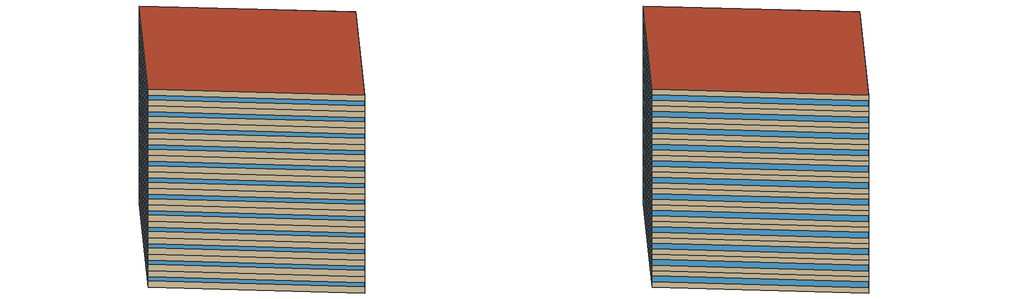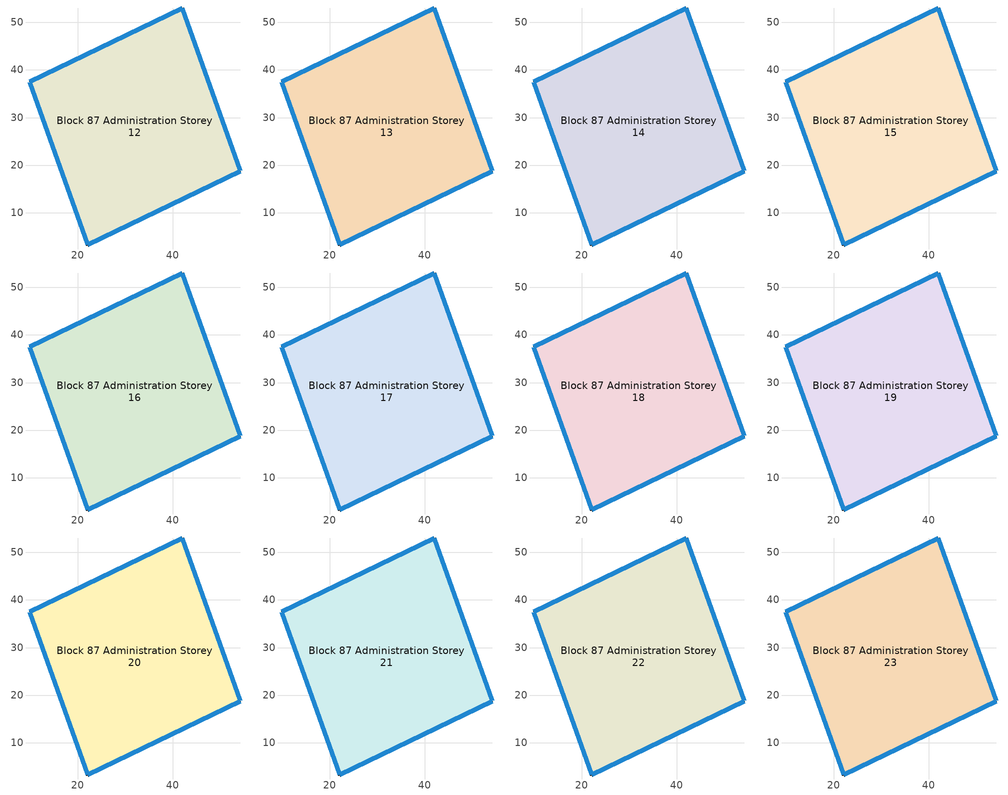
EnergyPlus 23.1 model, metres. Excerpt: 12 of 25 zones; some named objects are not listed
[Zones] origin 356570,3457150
Block 87 Administration Storey 12
 floor outside (Project Floor): 42.01,52.99 54.12,18.79 22.09,3.26 9.98,37.46 z36
 wall outside (Project Wall): 9.98,37.46 22.09,3.26 54.12,18.79 42.01,52.99 9.98,37.46 z36:39
 window (Administration_west_window_construction): 9.99,37.45 22.08,3.28 z37.12:37.88
 window (Administration_south_window_construction): 22.1,3.27 54.1,18.78 z36.6:38.4
 window (Administration_east_window_construction): 54.11,18.81 42.01,52.97 z36.98:38.02
 window (Administration_north_window_construction): 41.99,52.98 10,37.47 z36.75:38.25
 roof outside (Project Ceiling): 54.12,18.79 42.01,52.99 9.98,37.46 22.09,3.26 z39
Block 87 Administration Storey 13
 floor outside (Project Floor): 42.01,52.99 54.12,18.79 22.09,3.26 9.98,37.46 z39
 wall outside (Project Wall): 9.98,37.46 22.09,3.26 54.12,18.79 42.01,52.99 9.98,37.46 z39:42
 window (Administration_west_window_construction): 9.99,37.45 22.08,3.28 z40.12:40.88
 window (Administration_south_window_construction): 22.1,3.27 54.1,18.78 z39.6:41.4
 window (Administration_east_window_construction): 54.11,18.81 42.01,52.97 z39.98:41.02
 window (Administration_north_window_construction): 41.99,52.98 10,37.47 z39.75:41.25
 roof outside (Project Ceiling): 54.12,18.79 42.01,52.99 9.98,37.46 22.09,3.26 z42
Block 87 Administration Storey 14
 floor outside (Project Floor): 42.01,52.99 54.12,18.79 22.09,3.26 9.98,37.46 z42
 wall outside (Project Wall): 9.98,37.46 22.09,3.26 54.12,18.79 42.01,52.99 9.98,37.46 z42:45
 window (Administration_west_window_construction): 9.99,37.45 22.08,3.28 z43.12:43.88
 window (Administration_south_window_construction): 22.1,3.27 54.1,18.78 z42.6:44.4
 window (Administration_east_window_construction): 54.11,18.81 42.01,52.97 z42.98:44.02
 window (Administration_north_window_construction): 41.99,52.98 10,37.47 z42.75:44.25
 roof outside (Project Ceiling): 54.12,18.79 42.01,52.99 9.98,37.46 22.09,3.26 z45
Block 87 Administration Storey 15
 floor outside (Project Floor): 42.01,52.99 54.12,18.79 22.09,3.26 9.98,37.46 z45
 wall outside (Project Wall): 9.98,37.46 22.09,3.26 54.12,18.79 42.01,52.99 9.98,37.46 z45:48
 window (Administration_west_window_construction): 9.99,37.45 22.08,3.28 z46.12:46.88
 window (Administration_south_window_construction): 22.1,3.27 54.1,18.78 z45.6:47.4
 window (Administration_east_window_construction): 54.11,18.81 42.01,52.97 z45.98:47.02
 window (Administration_north_window_construction): 41.99,52.98 10,37.47 z45.75:47.25
 roof outside (Project Ceiling): 54.12,18.79 42.01,52.99 9.98,37.46 22.09,3.26 z48
Block 87 Administration Storey 16
 floor outside (Project Floor): 42.01,52.99 54.12,18.79 22.09,3.26 9.98,37.46 z48
 wall outside (Project Wall): 9.98,37.46 22.09,3.26 54.12,18.79 42.01,52.99 9.98,37.46 z48:51
 window (Administration_west_window_construction): 9.99,37.45 22.08,3.28 z49.12:49.88
 window (Administration_south_window_construction): 22.1,3.27 54.1,18.78 z48.6:50.4
 window (Administration_east_window_construction): 54.11,18.81 42.01,52.97 z48.98:50.02
 window (Administration_north_window_construction): 41.99,52.98 10,37.47 z48.75:50.25
 roof outside (Project Ceiling): 54.12,18.79 42.01,52.99 9.98,37.46 22.09,3.26 z51
Block 87 Administration Storey 17
 floor outside (Project Floor): 42.01,52.99 54.12,18.79 22.09,3.26 9.98,37.46 z51
 wall outside (Project Wall): 9.98,37.46 22.09,3.26 54.12,18.79 42.01,52.99 9.98,37.46 z51:54
 window (Administration_west_window_construction): 9.99,37.45 22.08,3.28 z52.12:52.88
 window (Administration_south_window_construction): 22.1,3.27 54.1,18.78 z51.6:53.4
 window (Administration_east_window_construction): 54.11,18.81 42.01,52.97 z51.98:53.02
 window (Administration_north_window_construction): 41.99,52.98 10,37.47 z51.75:53.25
 roof outside (Project Ceiling): 54.12,18.79 42.01,52.99 9.98,37.46 22.09,3.26 z54
Block 87 Administration Storey 18
 floor outside (Project Floor): 42.01,52.99 54.12,18.79 22.09,3.26 9.98,37.46 z54
 wall outside (Project Wall): 9.98,37.46 22.09,3.26 54.12,18.79 42.01,52.99 9.98,37.46 z54:57
 window (Administration_west_window_construction): 9.99,37.45 22.08,3.28 z55.12:55.88
 window (Administration_south_window_construction): 22.1,3.27 54.1,18.78 z54.6:56.4
 window (Administration_east_window_construction): 54.11,18.81 42.01,52.97 z54.98:56.02
 window (Administration_north_window_construction): 41.99,52.98 10,37.47 z54.75:56.25
 roof outside (Project Ceiling): 54.12,18.79 42.01,52.99 9.98,37.46 22.09,3.26 z57
Block 87 Administration Storey 19
 floor outside (Project Floor): 42.01,52.99 54.12,18.79 22.09,3.26 9.98,37.46 z57
 wall outside (Project Wall): 9.98,37.46 22.09,3.26 54.12,18.79 42.01,52.99 9.98,37.46 z57:60
 window (Administration_west_window_construction): 9.99,37.45 22.08,3.28 z58.12:58.88
 window (Administration_south_window_construction): 22.1,3.27 54.1,18.78 z57.6:59.4
 window (Administration_east_window_construction): 54.11,18.81 42.01,52.97 z57.98:59.02
 window (Administration_north_window_construction): 41.99,52.98 10,37.47 z57.75:59.25
 roof outside (Project Ceiling): 54.12,18.79 42.01,52.99 9.98,37.46 22.09,3.26 z60
Block 87 Administration Storey 20
 floor outside (Project Floor): 42.01,52.99 54.12,18.79 22.09,3.26 9.98,37.46 z60
 wall outside (Project Wall): 9.98,37.46 22.09,3.26 54.12,18.79 42.01,52.99 9.98,37.46 z60:63
 window (Administration_west_window_construction): 9.99,37.45 22.08,3.28 z61.12:61.88
 window (Administration_south_window_construction): 22.1,3.27 54.1,18.78 z60.6:62.4
 window (Administration_east_window_construction): 54.11,18.81 42.01,52.97 z60.98:62.02
 window (Administration_north_window_construction): 41.99,52.98 10,37.47 z60.75:62.25
 roof outside (Project Ceiling): 54.12,18.79 42.01,52.99 9.98,37.46 22.09,3.26 z63
Block 87 Administration Storey 21
 floor outside (Project Floor): 42.01,52.99 54.12,18.79 22.09,3.26 9.98,37.46 z63
 wall outside (Project Wall): 9.98,37.46 22.09,3.26 54.12,18.79 42.01,52.99 9.98,37.46 z63:66
 window (Administration_west_window_construction): 9.99,37.45 22.08,3.28 z64.12:64.88
 window (Administration_south_window_construction): 22.1,3.27 54.1,18.78 z63.6:65.4
 window (Administration_east_window_construction): 54.11,18.81 42.01,52.97 z63.98:65.03
 window (Administration_north_window_construction): 41.99,52.98 10,37.47 z63.75:65.25
 roof outside (Project Ceiling): 54.12,18.79 42.01,52.99 9.98,37.46 22.09,3.26 z66
Block 87 Administration Storey 22
 floor outside (Project Floor): 42.01,52.99 54.12,18.79 22.09,3.26 9.98,37.46 z66
 wall outside (Project Wall): 9.98,37.46 22.09,3.26 54.12,18.79 42.01,52.99 9.98,37.46 z66:69
 window (Administration_west_window_construction): 9.99,37.45 22.08,3.28 z67.12:67.88
 window (Administration_south_window_construction): 22.1,3.27 54.1,18.78 z66.6:68.4
 window (Administration_east_window_construction): 54.11,18.81 42.01,52.97 z66.97:68.03
 window (Administration_north_window_construction): 41.99,52.98 10,37.47 z66.75:68.25
 roof outside (Project Ceiling): 54.12,18.79 42.01,52.99 9.98,37.46 22.09,3.26 z69
Block 87 Administration Storey 23
 floor outside (Project Floor): 42.01,52.99 54.12,18.79 22.09,3.26 9.98,37.46 z69
 wall outside (Project Wall): 9.98,37.46 22.09,3.26 54.12,18.79 42.01,52.99 9.98,37.46 z69:72
 window (Administration_west_window_construction): 9.99,37.45 22.08,3.28 z70.12:70.88
 window (Administration_south_window_construction): 22.1,3.27 54.1,18.78 z69.6:71.4
 window (Administration_east_window_construction): 54.11,18.81 42.01,52.97 z69.97:71.03
 window (Administration_north_window_construction): 41.99,52.98 10,37.47 z69.75:71.25
 roof outside (Project Ceiling): 54.12,18.79 42.01,52.99 9.98,37.46 22.09,3.26 z72
[Building]
Building_1: North Axis=0; Terrain=City; Loads Convergence Tolerance Value=0.04; Temperature Convergence Tolerance Value=0.4; Solar Distribution=FullExterior; Maximum Number of Warmup Days=25; Minimum Number of Warmup Days=6
[Site:Location]
CHN Design_Conditions: Latitude=30; Longitude=114; Time Zone=8; Elevation=12
[SIZINGPERIOD:DESIGNDAY] Day of Month=21; DryBulb Temperature Range Modifier Type=DefaultMultipliers; Humidity Condition Type=Wetbulb; Barometric Pressure=101181; Rain Indicator=No; Snow Indicator=No; Daylight Saving Time Indicator=No; Sky Clearness=0; Begin Environment Reset Mode=FullResetAtBeginEnvironment
Name | Month | Day Type | Maximum DryBulb Temperature | Daily DryBulb Temperature Range | Wetbulb or DewPoint at Maximum DryBulb | Wind Speed | Wind Direction | Solar Model Indicator | ASHRAE Clear Sky Optical Depth for Beam Irradiance taub | ASHRAE Clear Sky Optical Depth for Diffuse Irradiance taud
Ann Htg 99.6% Condns DB | 1 | WinterDesignDay | -10 | 0 | -4.8 | 1 | 340 | ASHRAEClearSky | 0 | 0
Ann Clg .4% Condns DB=>MWB | 7 | SummerDesignDay | 40 | 6.6 | 27.1 | 3.5 | 220 | ASHRAETau | 0.781 | 1.413
[MATERIAL]
DefaultMaterial: Roughness=Rough; Thickness=0.1; Conductivity=0.1; Density=1000; Specific Heat=1000; Thermal Absorptance=0.9; Solar Absorptance=0.7; Visible Absorptance=0.7
[WINDOWMATERIAL:SIMPLEGLAZINGSYSTEM] UFactor=1.6; Visible Transmittance=0.6
Name | Solar Heat Gain Coefficient
Administration_east_window; Administration_south_window; Administration_west_window | 0.3
Administration_north_window | 0.35
[CONSTRUCTION]
Project Wall; Project Floor; Project Ceiling: DefaultMaterial
Administration_east_window_construction: Administration_east_window
Administration_south_window_construction: Administration_south_window
Administration_west_window_construction: Administration_west_window
Administration_north_window_construction: Administration_north_window
[SPACE] Ceiling Height=autocalculate; Volume=autocalculate; Floor Area=autocalculate; Space Type=Administration
Name | Zone
Block 87 Administration Storey 12_space | Block 87 Administration Storey 12
Block 87 Administration Storey 13_space | Block 87 Administration Storey 13
Block 87 Administration Storey 14_space | Block 87 Administration Storey 14
Block 87 Administration Storey 15_space | Block 87 Administration Storey 15
Block 87 Administration Storey 16_space | Block 87 Administration Storey 16
Block 87 Administration Storey 17_space | Block 87 Administration Storey 17
Block 87 Administration Storey 18_space | Block 87 Administration Storey 18
Block 87 Administration Storey 19_space | Block 87 Administration Storey 19
Block 87 Administration Storey 20_space | Block 87 Administration Storey 20
Block 87 Administration Storey 21_space | Block 87 Administration Storey 21
Block 87 Administration Storey 22_space | Block 87 Administration Storey 22
Block 87 Administration Storey 23_space | Block 87 Administration Storey 23
[SPACELIST]
Administration: Block 87 Administration Storey 0_space, Block 87 Administration Storey 1_space, Block 87 Administration Storey 2_space, Block 87 Administration Storey 3_space, Block 87 Administration Storey 4_space, Block 87 Administration Storey 5_space, Block 87 Administration Storey 6_space, Block 87 Administration Storey 7_space, Block 87 Administration Storey 8_space, Block 87 Administration Storey 9_space, Block 87 Administration Storey 10_space, Block 87 Administration Storey 11_space, Block 87 Administration Storey 12_space, Block 87 Administration Storey 13_space, Block 87 Administration Storey 14_space, Block 87 Administration Storey 15_space, Block 87 Administration Storey 16_space, Block 87 Administration Storey 17_space, Block 87 Administration Storey 18_space, Block 87 Administration Storey 19_space, Block 87 Administration Storey 20_space, Block 87 Administration Storey 21_space, Block 87 Administration Storey 22_space, Block 87 Administration Storey 23_space, Block 87 Administration Storey 24_space
[ZONE] Type=1; Multiplier=1; Ceiling Height=autocalculate; Volume=autocalculate; Floor Area=autocalculate; Part of Total Floor Area=Yes
Block 87 Administration Storey 12; Block 87 Administration Storey 13; Block 87 Administration Storey 14; Block 87 Administration Storey 15; Block 87 Administration Storey 16; Block 87 Administration Storey 17; Block 87 Administration Storey 18; Block 87 Administration Storey 19; Block 87 Administration Storey 20; Block 87 Administration Storey 21; Block 87 Administration Storey 22; Block 87 Administration Storey 23
[PEOPLE]
People_for_administration: Zone or ZoneList or Space or SpaceList=Administration; Number of People Schedule=SeasonalSchedule_Schedule_administration_people; Number of People Calculation Method=People/Area; People per Floor Area=0.125; Fraction Radiant=0.3; Sensible Heat Fraction=autocalculate; Activity Level Schedule=SeasonalSchedule_Schedule_administration_activity; Carbon Dioxide Generation Rate=3.82e-08; Enable ASHRAE 55 Comfort Warnings=No; Mean Radiant Temperature Calculation Type=ZoneAveraged; Clothing Insulation Calculation Method=ClothingInsulationSchedule; Cold Stress Temperature Threshold=15.56; Heat Stress Temperature Threshold=30
[LIGHTS]
Light_for_administration: Zone or ZoneList or Space or SpaceList=Administration; Schedule=SeasonalSchedule_administration_lighting; Design Level Calculation Method=Watts/Area; Watts per Zone Floor Area=8; Return Air Fraction=0; Fraction Radiant=0.32; Fraction Visible=0.25; Fraction Replaceable=1; EndUse Subcategory=General; Return Air Fraction Calculated from Plenum Temperature=No; Return Air Fraction Function of Plenum Temperature Coefficient 1=0; Return Air Fraction Function of Plenum Temperature Coefficient 2=0
[ELECTRICEQUIPMENT]
Equipment_for_administration: Zone or ZoneList or Space or SpaceList=Administration; Schedule=SeasonalSchedule_Schedule_administration_equipment; Design Level Calculation Method=Watts/Area; Watts per Zone Floor Area=15; Fraction Latent=0; Fraction Radiant=0; Fraction Lost=0; EndUse Subcategory=Electric Equipment
[DAYLIGHTING:CONTROLS] Illuminance Setpoint at Reference Point 1=300
Name | Zone or Space | Glare Calculation Daylighting Reference Point | Daylighting Reference Point 1
Dlight_Block 87 Administration Storey 12 | Block 87 Administration Storey 12 | Rpoint_Block 87 Administration Storey 12 | Rpoint_Block 87 Administration Storey 12
Dlight_Block 87 Administration Storey 13 | Block 87 Administration Storey 13 | Rpoint_Block 87 Administration Storey 13 | Rpoint_Block 87 Administration Storey 13
Dlight_Block 87 Administration Storey 14 | Block 87 Administration Storey 14 | Rpoint_Block 87 Administration Storey 14 | Rpoint_Block 87 Administration Storey 14
Dlight_Block 87 Administration Storey 15 | Block 87 Administration Storey 15 | Rpoint_Block 87 Administration Storey 15 | Rpoint_Block 87 Administration Storey 15
Dlight_Block 87 Administration Storey 16 | Block 87 Administration Storey 16 | Rpoint_Block 87 Administration Storey 16 | Rpoint_Block 87 Administration Storey 16
Dlight_Block 87 Administration Storey 17 | Block 87 Administration Storey 17 | Rpoint_Block 87 Administration Storey 17 | Rpoint_Block 87 Administration Storey 17
Dlight_Block 87 Administration Storey 18 | Block 87 Administration Storey 18 | Rpoint_Block 87 Administration Storey 18 | Rpoint_Block 87 Administration Storey 18
Dlight_Block 87 Administration Storey 19 | Block 87 Administration Storey 19 | Rpoint_Block 87 Administration Storey 19 | Rpoint_Block 87 Administration Storey 19
Dlight_Block 87 Administration Storey 20 | Block 87 Administration Storey 20 | Rpoint_Block 87 Administration Storey 20 | Rpoint_Block 87 Administration Storey 20
Dlight_Block 87 Administration Storey 21 | Block 87 Administration Storey 21 | Rpoint_Block 87 Administration Storey 21 | Rpoint_Block 87 Administration Storey 21
Dlight_Block 87 Administration Storey 22 | Block 87 Administration Storey 22 | Rpoint_Block 87 Administration Storey 22 | Rpoint_Block 87 Administration Storey 22
Dlight_Block 87 Administration Storey 23 | Block 87 Administration Storey 23 | Rpoint_Block 87 Administration Storey 23 | Rpoint_Block 87 Administration Storey 23
[HVACTEMPLATE:ZONE:IDEALLOADSAIRSYSTEM] Template Thermostat=Thermostat_for_administration; Maximum Heating Supply Air Temperature=50; Minimum Cooling Supply Air Temperature=13; Maximum Heating Supply Air Humidity Ratio=0.0156; Minimum Cooling Supply Air Humidity Ratio=0.0077; Heating Limit=NoLimit; Cooling Limit=NoLimit; Dehumidification Control Type=ConstantSensibleHeatRatio; Cooling Sensible Heat Ratio=0.7; Dehumidification Setpoint=60; Humidification Control Type=None; Humidification Setpoint=30; Outdoor Air Method=DetailedSpecification; Outdoor Air Flow Rate per Person=0.00944; Outdoor Air Flow Rate per Zone Floor Area=0; Outdoor Air Flow Rate per Zone=0; Design Specification Outdoor Air Object=Ventilation_for_administration; Demand Controlled Ventilation Type=None; Outdoor Air Economizer Type=NoEconomizer; Heat Recovery Type=None; Sensible Heat Recovery Effectiveness=0.7; Latent Heat Recovery Effectiveness=0.65
Block 87 Administration Storey 12; Block 87 Administration Storey 13; Block 87 Administration Storey 14; Block 87 Administration Storey 15; Block 87 Administration Storey 16; Block 87 Administration Storey 17; Block 87 Administration Storey 18; Block 87 Administration Storey 19; Block 87 Administration Storey 20; Block 87 Administration Storey 21; Block 87 Administration Storey 22; Block 87 Administration Storey 23
[DESIGNSPECIFICATION:OUTDOORAIR]
Ventilation_for_administration: Outdoor Air Method=Flow/Person; Outdoor Air Flow per Person=0.00833333; Outdoor Air Flow per Zone Floor Area=0; Outdoor Air Flow per Zone=0; Outdoor Air Flow Air Changes per Hour=0
[SCHEDULE:DAY:HOURLY]
Schedule_administration_lighting_weekday_hourly: 0.2, 0.2, 0.2, 0.2, 0.2, 0.2, 0.2, 0.5, 0.95, 0.95, 0.95, 0.8, 0.8, 0.95, 0.95, 0.95, 0.95, 0.95, 0.3, 0.2, 0.2, 0.2, 0.2, 0.2
Schedule_administration_lighting_holiday_hourly: 0.2, 0.2, 0.2, 0.2, 0.2, 0.2, 0.2, 0.25, 0.475, 0.475, 0.475, 0.4, 0.4, 0.475, 0.475, 0.475, 0.475, 0.475, 0.2, 0.2, 0.2, 0.2, 0.2, 0.2
Schedule_administration_equipment_weekday_hourly: 0.2, 0.2, 0.2, 0.2, 0.2, 0.2, 0.2, 0.5, 0.95, 0.95, 0.95, 0.5, 0.5, 0.95, 0.95, 0.95, 0.95, 0.3, 0.2, 0.2, 0.2, 0.2, 0.2, 0.2
Schedule_administration_equipment_holiday_hourly: 0.2, 0.2, 0.2, 0.2, 0.2, 0.2, 0.2, 0.25, 0.475, 0.475, 0.475, 0.25, 0.25, 0.475, 0.475, 0.475, 0.475, 0.2, 0.2, 0.2, 0.2, 0.2, 0.2, 0.2
Schedule_administration_people_weekday_hourly: 0, 0, 0, 0, 0, 0, 0.1, 0.5, 0.95, 0.95, 0.95, 0.8, 0.8, 0.95, 0.95, 0.95, 0.95, 0.3, 0.1, 0, 0, 0, 0, 0
Schedule_administration_people_holiday_hourly: 0, 0, 0, 0, 0, 0, 0.02, 0.1, 0.19, 0.19, 0.19, 0.16, 0.16, 0.19, 0.19, 0.19, 0.19, 0.06, 0.02, 0, 0, 0, 0, 0
Schedule_administration_activity_weekday_hourly; Schedule_administration_activity_holiday_hourly: 144, 144, 144, 144, 144, 144, 144, 144, 144, 144, 144, 144, 144, 144, 144, 144, 144, 144, 144, 144, 144, 144, 144, 144
[SCHEDULE:WEEK:DAILY]
Schedule_administration_lighting_weekly: Schedule_administration_lighting_holiday_hourly, Schedule_administration_lighting_weekday_hourly, Schedule_administration_lighting_weekday_hourly, Schedule_administration_lighting_weekday_hourly, Schedule_administration_lighting_weekday_hourly, Schedule_administration_lighting_weekday_hourly, Schedule_administration_lighting_holiday_hourly, Schedule_administration_lighting_holiday_hourly, Schedule_administration_lighting_weekday_hourly, Schedule_administration_lighting_weekday_hourly, Schedule_administration_lighting_holiday_hourly, Schedule_administration_lighting_holiday_hourly
Schedule_administration_equipment_weekly: Schedule_administration_equipment_holiday_hourly, Schedule_administration_equipment_weekday_hourly, Schedule_administration_equipment_weekday_hourly, Schedule_administration_equipment_weekday_hourly, Schedule_administration_equipment_weekday_hourly, Schedule_administration_equipment_weekday_hourly, Schedule_administration_equipment_holiday_hourly, Schedule_administration_equipment_holiday_hourly, Schedule_administration_equipment_weekday_hourly, Schedule_administration_equipment_weekday_hourly, Schedule_administration_equipment_holiday_hourly, Schedule_administration_equipment_holiday_hourly
Schedule_administration_people_weekly: Schedule_administration_people_holiday_hourly, Schedule_administration_people_weekday_hourly, Schedule_administration_people_weekday_hourly, Schedule_administration_people_weekday_hourly, Schedule_administration_people_weekday_hourly, Schedule_administration_people_weekday_hourly, Schedule_administration_people_holiday_hourly, Schedule_administration_people_holiday_hourly, Schedule_administration_people_weekday_hourly, Schedule_administration_people_weekday_hourly, Schedule_administration_people_holiday_hourly, Schedule_administration_people_holiday_hourly
Schedule_administration_activity_weekly: Schedule_administration_activity_holiday_hourly, Schedule_administration_activity_weekday_hourly, Schedule_administration_activity_weekday_hourly, Schedule_administration_activity_weekday_hourly, Schedule_administration_activity_weekday_hourly, Schedule_administration_activity_weekday_hourly, Schedule_administration_activity_holiday_hourly, Schedule_administration_activity_holiday_hourly, Schedule_administration_activity_weekday_hourly, Schedule_administration_activity_weekday_hourly, Schedule_administration_activity_holiday_hourly, Schedule_administration_activity_holiday_hourly
[SCHEDULE:YEAR]
SeasonalSchedule_administration_lighting: Schedule_administration_lighting_weekly, 1, 1, 12, 31
SeasonalSchedule_Schedule_administration_equipment: Schedule_administration_equipment_weekly, 1, 1, 12, 31
SeasonalSchedule_Schedule_administration_people: Schedule_administration_people_weekly, 1, 1, 12, 31
SeasonalSchedule_Schedule_administration_activity: Schedule_administration_activity_weekly, 1, 1, 12, 31
